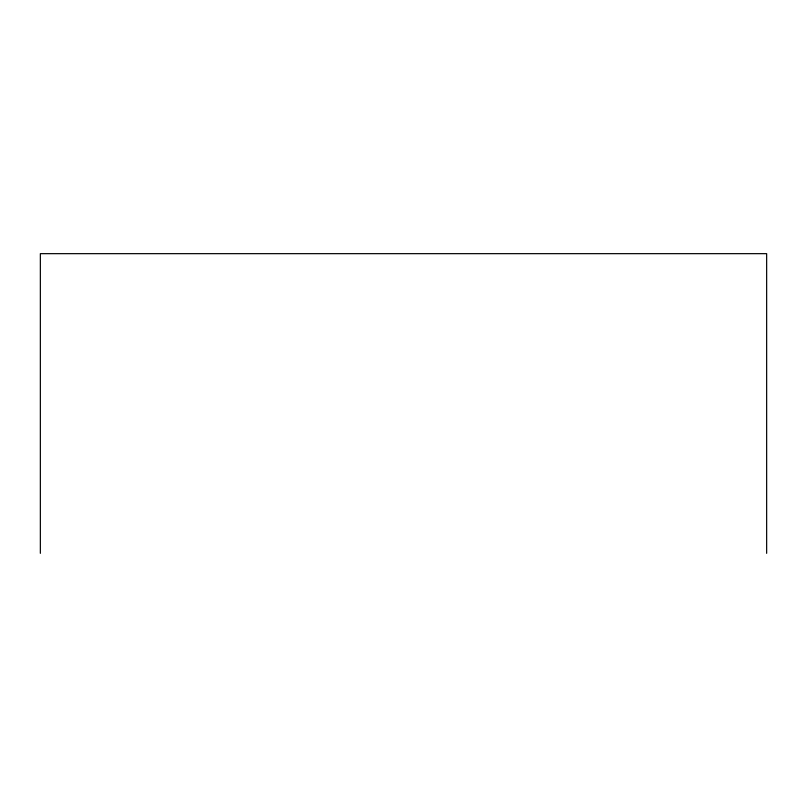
<?xml version="1.0" encoding="UTF-8"?>
<svg xmlns="http://www.w3.org/2000/svg" width="807" height="807" viewBox="0 0 807 807"><rect width="100%" height="100%" fill="white"/><g stroke="black" fill="none" stroke-linecap="round" stroke-linejoin="round"><path stroke-width="1.21" d="M766.65 553.34L766.65 253.66L40.35 253.66L40.35 553.34"/></g></svg>
